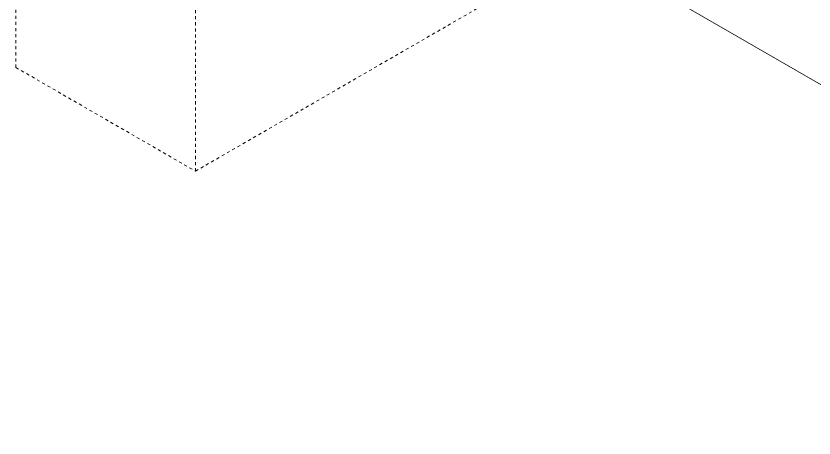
# Model space of a CAD drawing. Header units: inches. Extents: x -10 to 196, y -3 to 133.
# Drawn here: x 129.97 to 156.25, y 45.82 to 59.71 of the extents above; entities that cross this region are included whole.
import ezdxf

# ---------------------------------------------------------------- set-up
doc = ezdxf.new("R2010")
doc.units = ezdxf.units.IN
doc.linetypes.add('HIDDEN', pattern=[1.905, 1.27, -0.635])
doc.layers.add('ZANO_R', color=7, linetype='Continuous', lineweight=0)
doc.layers.add('ZANO_R_przerywana', color=250, linetype='HIDDEN', lineweight=0)

msp = doc.modelspace()

# ---------------------------------------------------------------- linework, layer by layer
at = {"layer": 'ZANO_R'}
msp.add_line((176.62311, 45.81923), (138.35273, 67.91465), dxfattribs=at)
at = {"layer": 'ZANO_R_przerywana', "ltscale": 0.05}
for p, q in [((129.97336, 58.01395), (129.97336, 63.86269)), ((135.88271, 54.60219), (148.64665, 61.97145)), ((135.88271, 54.60219), (135.88271, 60.45093)), ((129.97336, 58.01395), (135.88271, 54.60219))]:
    msp.add_line(p, q, dxfattribs=at)

doc.saveas('drawing.dxf')
